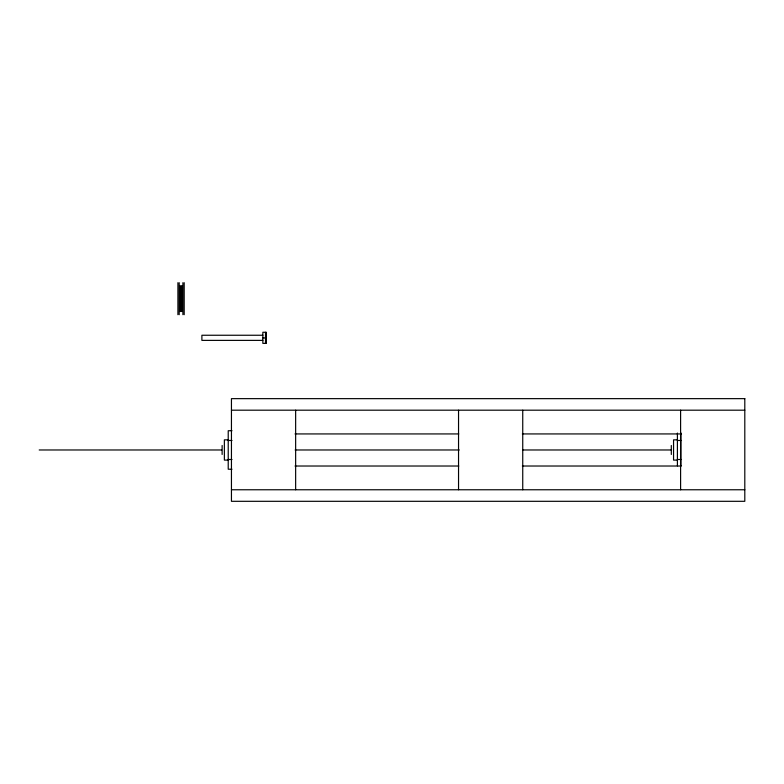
<?xml version="1.0" encoding="UTF-8"?>
<svg xmlns="http://www.w3.org/2000/svg" width="784" height="784" viewBox="0 0 784 784"><rect width="100%" height="100%" fill="white"/><g stroke="black" fill="none" stroke-linecap="round" stroke-linejoin="round"><path stroke-width="1.18" d="M266.05 334.376L265.521 334.758L266.05 334.758M266.05 339.933L265.521 340.315L266.05 340.315M266.05 335.601L265.521 335.964L266.05 335.964M266.05 341.158L265.521 341.52L266.05 341.52M266.05 333.308L265.521 333.67L266.05 333.67M266.05 338.864L265.521 339.227L266.05 339.227M266.05 336.738L265.521 337.091L266.05 337.091M266.05 342.294L265.521 342.647L266.05 342.647M266.05 343.127L265.521 343.372L265.521 332.553L266.05 332.259L266.05 343.372L262.846 343.372L262.846 332.259L266.05 332.259M265.521 337.816L266.05 337.571M265.521 332.553L266.05 332.553M262.846 335.248L201.89 335.248L201.89 340.383L262.846 340.383M262.846 337.816L266.05 338.11M231.447 410.189L744.8 410.189M232.005 430.73L228.222 430.73L228.222 469.224L232.005 469.224M295.009 433.934L458.787 433.934M522.35 433.934L681.247 433.934M228.222 439.853L224.371 439.853L224.371 460.1L228.222 460.1M677.405 439.853L673.554 439.853L673.554 460.1L677.405 460.1M228.222 440.471L232.005 440.471M677.405 440.471L681.188 440.471M39.2 449.977L221.666 449.977M295.137 449.977L459.238 449.977M522.918 449.977L671.094 449.977M228.222 459.493L232.005 459.493M677.405 459.493L681.188 459.493M295.009 466.019L458.787 466.019M522.35 466.019L681.247 466.019M231.447 489.765L744.8 489.765M680.884 432.905L680.884 465.823M680.6 410.189L680.6 489.765M677.405 433.052L677.405 465.863M671.31 445.488L671.31 454.465M522.742 410.189L522.742 489.765M458.542 410.189L458.542 489.765M295.646 410.189L295.646 489.765M222.127 445.488L222.127 454.465M184.191 282.691L184.191 314.698M182.907 282.691L182.907 314.698M182.26 285.856L182.26 311.532M181.114 285.856L181.114 311.532M180.986 285.856L180.986 311.532M179.83 285.856L179.83 311.532M179.193 282.691L179.193 314.698M177.909 282.691L177.909 314.698M744.8 398.644L231.447 398.644L231.447 501.309L744.8 501.309L744.8 398.644"/></g></svg>
